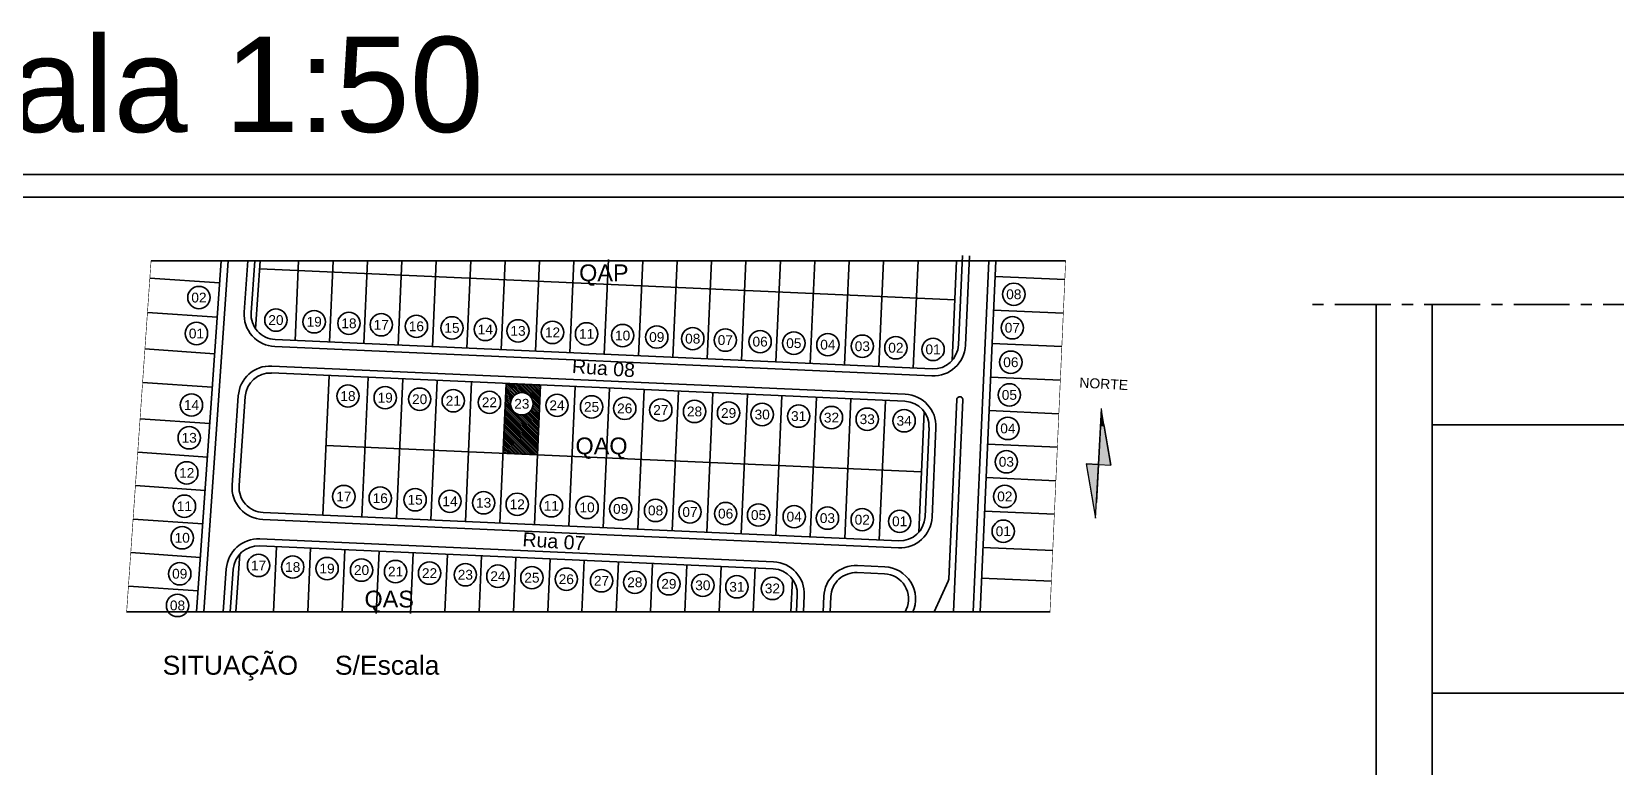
# Model space of a CAD drawing. Header units: millimetres. Extents: x 2182 to 2335, y 1488 to 1614.
# Drawn here: x 2215.27 to 2250.69, y 1597.31 to 1613.74 of the extents above; entities that cross this region are included whole.
import ezdxf
from ezdxf.enums import TextEntityAlignment as Align

# ---------------------------------------------------------------- set-up
doc = ezdxf.new("R2010")
doc.units = ezdxf.units.MM
doc.linetypes.add('CENTER', pattern=[2, 1.25, -0.25, 0.25, -0.25])
doc.linetypes.add('DASHDOT', pattern=[1, 0.5, -0.25, 0, -0.25])
for name, color, linetype in [('L_calçadas', 90, 'Continuous'), ('L_divisa_gleba', 210, 'DASHDOT'), ('L_divisa_lotes', 172, 'Continuous'), ('L_els', 50, 'Continuous'), ('L_quadras', 200, 'Continuous'), ('TEXTOS', 7, 'Continuous'), ('TX_n_lotes_3000', 7, 'Continuous'), ('TX_n_quadras_3000', 90, 'Continuous'), ('TX_ruas_3000', 7, 'Continuous')]:
    doc.layers.add(name, color=color, linetype=linetype)
doc.layers.add('NORTE', color=7, linetype='Continuous', lineweight=0)
doc.styles.add('$PF_GREIDE', font='arial.ttf')
doc.styles.add('Arial_2.3', font='arial.ttf', dxfattribs={"height": 2.3})
doc.styles.add('Arial_3', font='arial.ttf', dxfattribs={"height": 3})
doc.styles.add('Arial_3.5', font='arial.ttf', dxfattribs={"height": 3.5})
doc.styles.add('Swis721 Lt BT', font='swissl.ttf')

# ---------------------------------------------------------------- blocks, each defined once
blk = doc.blocks.new('NORTE')
at = {"color": 5, "linetype": 'ByBlock', "lineweight": 5}
blk.add_line((331.58, 265.86), (333.69, 265.86), dxfattribs=at)
blk.add_lwpolyline([(333.69, 256.55), (333.69, 265.86), (335.8, 265.86)], dxfattribs=at)
at = {"layer": 'NORTE', "color": 5, "linetype": 'Continuous', "lineweight": 5}
for p, q in [((333.69, 265.86), (333.69, 275.55)), ((333.69, 275.17), (333.69, 275.17)), ((333.69, 275.17), (333.69, 275.17)), ((333.69, 275.17), (333.69, 275.17)), ((333.69, 275.17), (333.69, 275.17)), ((333.69, 275.17), (333.69, 275.17)), ((333.69, 275.17), (333.69, 275.17)), ((333.69, 275.17), (333.69, 272.98)), ((334.18, 272.98), (333.69, 275.17)), ((333.69, 272.98), (333.69, 272.98)), ((333.69, 272.98), (333.69, 272.44)), ((333.69, 272.44), (333.69, 272.44)), ((333.69, 272.44), (333.69, 265.86)), ((334.18, 272.98), (334.18, 272.98)), ((334.18, 272.98), (334.31, 272.44)), ((334.31, 272.44), (334.31, 272.44)), ((334.31, 272.44), (335.8, 265.86)), ((333.69, 265.86), (331.58, 265.86)), ((331.58, 265.86), (331.58, 265.86)), ((331.58, 265.86), (331.58, 265.86)), ((331.58, 265.86), (333.07, 259.28)), ((333.69, 265.86), (335.8, 265.86)), ((333.69, 265.86), (333.69, 265.86)), ((333.69, 265.86), (333.69, 265.86)), ((333.69, 265.86), (333.69, 265.86)), ((333.69, 265.86), (333.69, 259.28))]:
    blk.add_line(p, q, dxfattribs=at)
at = {"layer": 'NORTE', "color": 5, "lineweight": 5}
for p, q in [((335.8, 265.86), (333.69, 275.17)), ((331.58, 265.86), (333.69, 256.55))]:
    blk.add_line(p, q, dxfattribs=at)
at = {"layer": 'NORTE', "color": 5, "linetype": 'Continuous', "lineweight": 5}
for points in [[(333.69, 275.17), (333.69, 275.17), (333.69, 275.17)], [(333.69, 275.17), (333.69, 272.98), (334.18, 272.98)], [(333.69, 272.98), (333.69, 272.98), (334.18, 272.98)], [(333.69, 272.98), (333.69, 272.44), (334.31, 272.44)], [(333.69, 272.44), (333.69, 272.44), (334.31, 272.44)], [(333.69, 272.44), (333.69, 265.86), (335.8, 265.86)], [(333.69, 265.86), (331.58, 265.86), (333.69, 265.86)], [(331.58, 265.86), (331.58, 265.86), (333.69, 265.86)], [(331.58, 265.86), (331.58, 265.86), (333.69, 265.86)], [(331.58, 265.86), (333.69, 265.86), (333.69, 265.86)], [(331.58, 265.86), (333.07, 259.28), (333.69, 256.55)], [(333.69, 265.86), (333.69, 265.86), (335.8, 265.86)]]:
    blk.add_solid(points, dxfattribs=at)
at = {"layer": 'NORTE', "color": 5, "linetype": 'Continuous', "lineweight": 5, "extrusion": (0, 0, -1)}
for points in [[(-333.69, 272.98), (-334.18, 272.98), (-334.18, 272.98)], [(-333.69, 272.98), (-334.18, 272.98), (-334.31, 272.44)], [(-333.69, 272.44), (-334.31, 272.44), (-334.31, 272.44)], [(-333.69, 272.44), (-334.31, 272.44), (-335.8, 265.86)], [(-331.58, 265.86), (-333.69, 265.86), (-333.69, 265.86)], [(-331.58, 265.86), (-333.69, 265.86), (-333.69, 256.55)]]:
    blk.add_solid(points, dxfattribs=at)
at = {"color": 5, "lineweight": 5, "style": '$PF_GREIDE'}
blk.add_text('NORTE ', height=1.72, dxfattribs=at).set_placement((329.63, 278.94))

msp = doc.modelspace()

# ---------------------------------------------------------------- hatches: boundary and pattern name
at = {"linetype": 'Continuous'}
h = msp.add_hatch(dxfattribs=at)
h.set_pattern_fill('ANSI31', scale=0.0088, angle=90)
h.set_pattern_definition([(135, (248.792121, 49.65082), (-0.01975656347, -0.01975656347), [])])
h.paths.add_polyline_path([(2225.81, 1604.311), (2226.581, 1604.276), (2226.65, 1605.837), (2225.879, 1605.872)])
h.paths.add_polyline_path([(2226.481, 1605.418, -1), (2225.981, 1605.418, -1)], flags=16)
h.paths.add_polyline_path([(2226.005, 1605.249), (2226.456, 1605.249), (2226.456, 1605.584), (2226.005, 1605.584)], flags=24)

# ---------------------------------------------------------------- linework, layer by layer
at = {"color": 3, "linetype": 'Continuous'}
for p, q in [((2217.939, 1608.615), (2238.393, 1608.615)), ((2217.393, 1600.763), (2238.043, 1600.763))]:
    msp.add_line(p, q, dxfattribs=at)
at = {"color": 1, "linetype": 'CENTER'}
msp.add_line((2273.663, 1607.64), (2243.726, 1607.64), dxfattribs=at)
at = {"color": 7, "linetype": 'ByBlock'}
for p, q in [((2245.339, 1607.64), (2245.339, 1584.99)), ((2246.589, 1607.64), (2246.589, 1584.99))]:
    msp.add_line(p, q, dxfattribs=at)
at = {"color": 1, "linetype": 'Continuous'}
for p, q in [((2225.81, 1604.311), (2225.879, 1605.872)), ((2225.879, 1605.872), (2226.65, 1605.837)), ((2226.65, 1605.837), (2226.581, 1604.276)), ((2226.581, 1604.276), (2225.81, 1604.311))]:
    msp.add_line(p, q, dxfattribs=at)
at = {"color": 7, "linetype": 'Continuous'}
for p, q in [((2246.589, 1604.95), (2259.089, 1604.95)), ((2246.589, 1598.95), (2259.089, 1598.95))]:
    msp.add_line(p, q, dxfattribs=at)
at = {"color": 6, "linetype": 'Continuous'}
for points in [[(2197.344, 1610.541), (2280.144, 1610.541), (2280.144, 1552.141), (2197.344, 1552.141)], [(2197.844, 1610.041), (2279.644, 1610.041), (2279.644, 1552.641), (2197.844, 1552.641)]]:
    msp.add_lwpolyline(points, close=True, dxfattribs=at)
at = {"layer": 'L_calçadas', "ltscale": 0.25}
for p, q in [((2236.24, 1608.725), (2236.151, 1606.727)), ((2219.662, 1608.615), (2219.116, 1600.763)), ((2220.101, 1608.615), (2220.021, 1607.465)), ((2236.673, 1608.615), (2236.547, 1605.771)), ((2220.706, 1606.697), (2235.401, 1606.041)), ((2220.639, 1606.262), (2234.807, 1605.63)), ((2219.89, 1605.594), (2219.752, 1603.598)), ((2235.959, 1605.51), (2235.78, 1601.497)), ((2236.097, 1605.503), (2235.885, 1600.763)), ((2236.547, 1605.771), (2236.323, 1600.763)), ((2235.493, 1604.88), (2235.404, 1602.882)), ((2220.437, 1602.83), (2234.654, 1602.196)), ((2220.371, 1602.395), (2231.862, 1601.882)), ((2219.622, 1601.727), (2219.555, 1600.763)), ((2232.548, 1601.132), (2232.531, 1600.763))]:
    msp.add_line(p, q, dxfattribs=at)
at = {"layer": 'L_calçadas'}
for p, q in [((2233.735, 1601.799), (2234.349, 1601.771)), ((2235.769, 1601.451), (2235.456, 1600.763)), ((2232.985, 1601.113), (2232.969, 1600.763))]:
    msp.add_line(p, q, dxfattribs=at)
at = {"layer": 'L_calçadas', "ltscale": 0.25}
for centre, radius, start, end in [((2220.738, 1607.415), 0.719, 176.0221, 267.4462), ((2235.433, 1606.759), 0.719, 267.4462, 357.4462), ((2220.607, 1605.544), 0.719, 87.4462, 176.0221), ((2234.775, 1604.912), 0.719, 357.4462, 87.4462), ((2236.028, 1605.506), 0.0688, 357.4462, 177.4462), ((2220.469, 1603.548), 0.719, 176.0221, 267.4462), ((2234.686, 1602.914), 0.719, 267.4462, 357.4462), ((2220.339, 1601.677), 0.719, 87.4462, 176.0221), ((2231.83, 1601.164), 0.719, 357.4462, 87.4462), ((2235.655, 1601.502), 0.125, 335.4725, 357.4462)]:
    msp.add_arc(centre, radius, start, end, dxfattribs=at)
at = {"layer": 'L_calçadas'}
for centre, start, end in [((2233.703, 1601.081), 87.4462, 177.4462), ((2234.317, 1601.053), 335.391, 87.4462)]:
    msp.add_arc(centre, 0.719, start, end, dxfattribs=at)
at = {"layer": 'L_divisa_gleba', "ltscale": 5, "const_width": 0.0125}
for points in [[(2217.939, 1608.615), (2217.393, 1600.763)], [(2238.043, 1600.763), (2238.393, 1608.615)]]:
    msp.add_lwpolyline(points, dxfattribs=at)
at = {"layer": 'L_divisa_lotes', "color": 7, "ltscale": 0.25}
for p, q in [((2228.073, 1606.524), (2228.167, 1608.643)), ((2220.37, 1608.432), (2235.915, 1607.739)), ((2221.161, 1606.833), (2221.24, 1608.615)), ((2221.929, 1606.799), (2222.01, 1608.615)), ((2222.697, 1606.764), (2222.779, 1608.615)), ((2223.465, 1606.73), (2223.549, 1608.615)), ((2224.233, 1606.696), (2224.318, 1608.615)), ((2225.001, 1606.662), (2225.088, 1608.615)), ((2225.769, 1606.627), (2225.857, 1608.615)), ((2226.537, 1606.593), (2226.627, 1608.615)), ((2227.305, 1606.559), (2227.396, 1608.615)), ((2228.841, 1606.49), (2228.935, 1608.615)), ((2229.609, 1606.456), (2229.705, 1608.615)), ((2230.377, 1606.422), (2230.474, 1608.615)), ((2231.145, 1606.387), (2231.244, 1608.615)), ((2231.913, 1606.353), (2232.013, 1608.615)), ((2232.681, 1606.319), (2232.783, 1608.615)), ((2233.449, 1606.285), (2233.553, 1608.615)), ((2234.217, 1606.25), (2234.322, 1608.615)), ((2234.985, 1606.216), (2235.092, 1608.615)), ((2222.656, 1602.887), (2222.795, 1606.009)), ((2223.427, 1602.853), (2223.566, 1605.975)), ((2224.198, 1602.818), (2224.337, 1605.94)), ((2224.969, 1602.784), (2225.108, 1605.906)), ((2225.74, 1602.75), (2225.879, 1605.872)), ((2226.511, 1602.715), (2226.65, 1605.837)), ((2227.282, 1602.681), (2227.422, 1605.803)), ((2228.053, 1602.646), (2228.193, 1605.768)), ((2228.825, 1602.612), (2228.964, 1605.734)), ((2229.596, 1602.578), (2229.735, 1605.7)), ((2230.367, 1602.543), (2230.506, 1605.665)), ((2231.138, 1602.509), (2231.277, 1605.631)), ((2231.909, 1602.475), (2232.048, 1605.596)), ((2232.68, 1602.44), (2232.819, 1605.562)), ((2233.451, 1602.406), (2233.59, 1605.528)), ((2234.222, 1602.371), (2234.362, 1605.493)), ((2221.85, 1604.487), (2235.168, 1603.893)), ((2220.678, 1600.763), (2220.743, 1602.222)), ((2221.444, 1600.763), (2221.507, 1602.188)), ((2222.21, 1600.763), (2222.272, 1602.154)), ((2222.975, 1600.731), (2223.037, 1602.119)), ((2223.742, 1600.731), (2223.802, 1602.085)), ((2224.509, 1600.763), (2224.567, 1602.051)), ((2225.276, 1600.763), (2225.332, 1602.017)), ((2226.042, 1600.763), (2226.097, 1601.983)), ((2226.809, 1600.763), (2226.862, 1601.949)), ((2227.575, 1600.763), (2227.626, 1601.915)), ((2228.341, 1600.763), (2228.391, 1601.881)), ((2229.108, 1600.763), (2229.156, 1601.847)), ((2229.874, 1600.763), (2229.921, 1601.812)), ((2230.641, 1600.763), (2230.686, 1601.778)), ((2231.407, 1600.763), (2231.451, 1601.744))]:
    msp.add_line(p, q, dxfattribs=at)
at = {"layer": 'L_divisa_lotes', "ltscale": 0.25}
for p, q in [((2219.471, 1608.12), (2217.912, 1608.228)), ((2236.814, 1608.264), (2238.375, 1608.194)), ((2219.418, 1607.353), (2217.859, 1607.461)), ((2236.781, 1607.514), (2238.341, 1607.445)), ((2236.747, 1606.765), (2238.308, 1606.695)), ((2236.714, 1606.015), (2238.274, 1605.946)), ((2219.252, 1604.975), (2217.694, 1605.084)), ((2236.68, 1605.266), (2238.241, 1605.196)), ((2236.647, 1604.516), (2238.208, 1604.447)), ((2219.2, 1604.227), (2217.641, 1604.336)), ((2236.614, 1603.767), (2238.174, 1603.697)), ((2219.148, 1603.479), (2217.589, 1603.587)), ((2236.58, 1603.017), (2238.141, 1602.948)), ((2219.096, 1602.731), (2217.537, 1602.839)), ((2219.044, 1601.983), (2217.485, 1602.091)), ((2218.992, 1601.234), (2217.433, 1601.343))]:
    msp.add_line(p, q, dxfattribs=at)
at = {"layer": 'L_els', "ltscale": 0.25}
for p, q in [((2220.382, 1608.615), (2220.277, 1607.092)), ((2235.954, 1608.615), (2235.855, 1606.387)), ((2221.78, 1602.926), (2221.919, 1606.048)), ((2235.228, 1605.245), (2235.107, 1602.541)), ((2219.927, 1602.06), (2219.836, 1600.763)), ((2232.282, 1601.498), (2232.25, 1600.763))]:
    msp.add_line(p, q, dxfattribs=at)
at = {"layer": 'L_quadras', "ltscale": 0.25}
for p, q in [((2236.084, 1608.732), (2235.995, 1606.734)), ((2219.505, 1608.615), (2218.959, 1600.763)), ((2220.257, 1608.615), (2220.176, 1607.454)), ((2236.83, 1608.615), (2236.48, 1600.763)), ((2220.712, 1606.853), (2235.408, 1606.197)), ((2219.361, 1606.534), (2217.802, 1606.643)), ((2219.309, 1605.786), (2217.75, 1605.894)), ((2220.633, 1606.106), (2234.8, 1605.474)), ((2220.046, 1605.583), (2219.908, 1603.587)), ((2235.337, 1604.887), (2235.248, 1602.889)), ((2220.444, 1602.986), (2234.661, 1602.352)), ((2220.364, 1602.239), (2231.855, 1601.726)), ((2236.544, 1602.205), (2238.104, 1602.136)), ((2219.777, 1601.716), (2219.711, 1600.763)), ((2236.513, 1601.518), (2238.074, 1601.449)), ((2232.392, 1601.139), (2232.375, 1600.763))]:
    msp.add_line(p, q, dxfattribs=at)
at = {"layer": 'L_quadras'}
for p, q in [((2233.728, 1601.643), (2234.342, 1601.615)), ((2233.141, 1601.106), (2233.126, 1600.763)), ((2234.828, 1600.819), (2234.802, 1600.763))]:
    msp.add_line(p, q, dxfattribs=at)
at = {"layer": 'L_quadras', "ltscale": 0.25}
for centre, start, end in [((2220.738, 1607.415), 176.0221, 267.4462), ((2235.433, 1606.759), 267.4462, 357.4462), ((2220.607, 1605.544), 87.4462, 176.0221), ((2234.775, 1604.912), 357.4462, 87.4462), ((2220.469, 1603.548), 176.0221, 267.4462), ((2234.686, 1602.914), 267.4462, 357.4462), ((2220.339, 1601.677), 87.4462, 176.0221), ((2231.83, 1601.164), 357.4462, 87.4462)]:
    msp.add_arc(centre, 0.562, start, end, dxfattribs=at)
at = {"layer": 'L_quadras'}
for centre, start, end in [((2233.703, 1601.081), 87.4462, 177.4462), ((2234.317, 1601.053), 335.391, 87.4462)]:
    msp.add_arc(centre, 0.562, start, end, dxfattribs=at)
at = {"layer": 'TX_n_lotes_3000'}
for centre in [(2219.01, 1607.793), (2237.234, 1607.866), (2218.954, 1606.989), (2220.732, 1607.29), (2221.587, 1607.252), (2222.365, 1607.217), (2223.088, 1607.185), (2223.873, 1607.15), (2224.669, 1607.114), (2225.414, 1607.081), (2226.146, 1607.048), (2226.917, 1607.014), (2227.679, 1606.98), (2237.201, 1607.118), (2228.485, 1606.944), (2229.249, 1606.91), (2230.053, 1606.874), (2230.782, 1606.842), (2231.56, 1606.807), (2232.314, 1606.773), (2233.075, 1606.739), (2233.846, 1606.705), (2234.596, 1606.671), (2235.428, 1606.634), (2237.167, 1606.347), (2222.343, 1605.591), (2223.175, 1605.554), (2237.134, 1605.616), (2218.843, 1605.39), (2223.946, 1605.52), (2224.698, 1605.486), (2225.506, 1605.45), (2226.231, 1605.418), (2227.018, 1605.383), (2227.791, 1605.348), (2228.532, 1605.315), (2229.339, 1605.279), (2230.093, 1605.246), (2230.855, 1605.212), (2231.606, 1605.178), (2232.422, 1605.142), (2233.156, 1605.109), (2233.955, 1605.073), (2234.781, 1605.037), (2237.101, 1604.866), (2218.792, 1604.657), (2218.737, 1603.872), (2237.067, 1604.12), (2218.685, 1603.126), (2222.25, 1603.343), (2223.064, 1603.307), (2223.845, 1603.272), (2224.624, 1603.237), (2225.377, 1603.204), (2226.128, 1603.17), (2226.892, 1603.136), (2227.69, 1603.101), (2228.441, 1603.067), (2237.033, 1603.346), (2229.222, 1603.032), (2229.991, 1602.998), (2230.789, 1602.962), (2231.525, 1602.93), (2232.322, 1602.894), (2233.065, 1602.861), (2233.844, 1602.826), (2234.681, 1602.789), (2218.636, 1602.421), (2236.998, 1602.567), (2220.344, 1601.802), (2221.107, 1601.768), (2221.875, 1601.733), (2222.646, 1601.699), (2223.407, 1601.665), (2218.58, 1601.617), (2224.167, 1601.631), (2224.968, 1601.595), (2225.696, 1601.563), (2226.457, 1601.529), (2227.226, 1601.495), (2228.013, 1601.46), (2228.758, 1601.426), (2229.519, 1601.392), (2230.279, 1601.359), (2231.04, 1601.325), (2231.835, 1601.289), (2218.531, 1600.908)]:
    msp.add_circle(centre, 0.25, dxfattribs=at)

# ---------------------------------------------------------------- block references
at = {"lineweight": 5, "xscale": 0.1294594238714529, "yscale": 0.1294594238714529, "zscale": 0.1294594238714529, "rotation": 356.902359647772}
msp.add_blockref('NORTE', (2194.132, 1572.029), dxfattribs=at)

# ---------------------------------------------------------------- texts
at = {"layer": 'TEXTOS', "color": 3, "style": 'Swis721 Lt BT'}
for s, height, p in [('papel a1 escala 1:50', 2.13068, (2197.909, 1611.494)), ('SITUAÇÃO     S/Escala', 0.4242, (2218.198, 1599.359))]:
    msp.add_text(s, height=height, dxfattribs=at).set_placement(p)
at = {"layer": 'TX_n_lotes_3000', "style": 'Arial_2.3'}
for tag, p in [('08', (2237.234, 1607.866)), ('02', (2219.01, 1607.793)), ('20', (2220.732, 1607.29)), ('19', (2221.587, 1607.252)), ('18', (2222.365, 1607.217)), ('17', (2223.088, 1607.185)), ('16', (2223.873, 1607.15)), ('15', (2224.669, 1607.114)), ('07', (2237.201, 1607.118)), ('01', (2218.954, 1606.989)), ('14', (2225.414, 1607.081)), ('13', (2226.146, 1607.048)), ('12', (2226.917, 1607.014)), ('11', (2227.679, 1606.98)), ('10', (2228.485, 1606.944)), ('09', (2229.249, 1606.91)), ('08', (2230.053, 1606.874)), ('07', (2230.782, 1606.842)), ('06', (2231.56, 1606.807)), ('05', (2232.314, 1606.773)), ('04', (2233.075, 1606.739)), ('03', (2233.846, 1606.705)), ('02', (2234.596, 1606.671)), ('01', (2235.428, 1606.634)), ('06', (2237.167, 1606.347)), ('14', (2218.843, 1605.39)), ('18', (2222.343, 1605.591)), ('19', (2223.175, 1605.554)), ('20', (2223.946, 1605.52)), ('21', (2224.698, 1605.486)), ('22', (2225.506, 1605.45)), ('23', (2226.231, 1605.418)), ('24', (2227.018, 1605.383)), ('25', (2227.791, 1605.348)), ('05', (2237.134, 1605.616)), ('26', (2228.532, 1605.315)), ('27', (2229.339, 1605.279)), ('28', (2230.093, 1605.246)), ('29', (2230.855, 1605.212)), ('30', (2231.606, 1605.178)), ('31', (2232.422, 1605.142)), ('32', (2233.156, 1605.109)), ('33', (2233.955, 1605.073)), ('34', (2234.781, 1605.037)), ('13', (2218.792, 1604.657)), ('04', (2237.101, 1604.866)), ('03', (2237.067, 1604.12)), ('12', (2218.737, 1603.872)), ('17', (2222.25, 1603.343)), ('16', (2223.064, 1603.307)), ('15', (2223.845, 1603.272)), ('14', (2224.624, 1603.237)), ('13', (2225.377, 1603.204)), ('02', (2237.033, 1603.346)), ('11', (2218.685, 1603.126)), ('12', (2226.128, 1603.17)), ('11', (2226.892, 1603.136)), ('10', (2227.69, 1603.101)), ('09', (2228.441, 1603.067)), ('08', (2229.222, 1603.032)), ('07', (2229.991, 1602.998)), ('06', (2230.789, 1602.962)), ('05', (2231.525, 1602.93)), ('04', (2232.322, 1602.894)), ('03', (2233.065, 1602.861)), ('02', (2233.844, 1602.826)), ('01', (2234.681, 1602.789)), ('01', (2236.998, 1602.567)), ('10', (2218.636, 1602.421)), ('17', (2220.344, 1601.802)), ('09', (2218.58, 1601.617)), ('18', (2221.107, 1601.768)), ('19', (2221.875, 1601.733)), ('20', (2222.646, 1601.699)), ('21', (2223.407, 1601.665)), ('22', (2224.167, 1601.631)), ('23', (2224.968, 1601.595)), ('24', (2225.696, 1601.563)), ('25', (2226.457, 1601.529)), ('26', (2227.226, 1601.495)), ('27', (2228.013, 1601.46)), ('28', (2228.758, 1601.426)), ('29', (2229.519, 1601.392)), ('30', (2230.279, 1601.359)), ('31', (2231.04, 1601.325)), ('32', (2231.835, 1601.289)), ('08', (2218.531, 1600.908))]:
    msp.add_attdef(tag, text='00', height=0.2188, dxfattribs=at).set_placement(p, align=Align.MIDDLE_CENTER)
at = {"layer": 'TX_n_quadras_3000', "ltscale": 0.25, "style": 'Arial_3.5'}
for s, p in [('QAP', (2228.065, 1608.346)), ('QAQ', (2228.013, 1604.476)), ('QAS', (2223.265, 1601.051))]:
    msp.add_text(s, height=0.375, dxfattribs=at).set_placement(p, align=Align.MIDDLE_CENTER)
at = {"layer": 'TX_ruas_3000', "style": 'Arial_3'}
for s, p in [('Rua 08', (2227.345, 1606.107)), ('Rua 07', (2226.237, 1602.236))]:
    msp.add_text(s, height=0.3125, rotation=356.0602, dxfattribs=at).set_placement(p)

doc.saveas('drawing.dxf')
